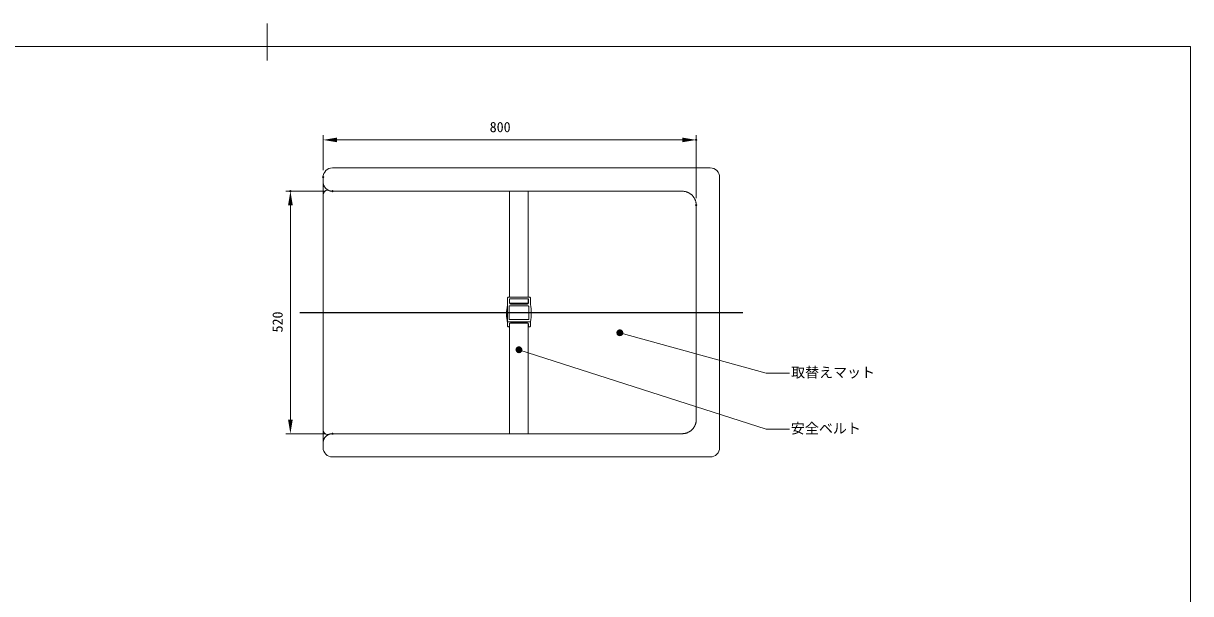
# Model space of a CAD drawing. Units: millimetres, scale not verified. Extents: x -203 to 203, y -143 to 143.
# Drawn here: x -52.3 to 198, y 20.7 to 143 of the extents above; entities that cross this region are included whole.
import ezdxf
from ezdxf.enums import TextEntityAlignment as Align

# ---------------------------------------------------------------- set-up
doc = ezdxf.new("R2010")
doc.units = ezdxf.units.MM
doc.header["$LTSCALE"] = 0.5
doc.header["$PDMODE"] = 32
doc.header["$PDSIZE"] = 0.25
for name, color, linetype, lineweight in [('0-2_図面_FORMAT$01_WAKU$OUT_LINE', 6, 'Continuous', 18), ('0-6_DIMENSION_LINES$02_DIMENSI', 7, 'Continuous', 18), ('0-9_DIMENSION_LINES$03_LINES', 7, 'Continuous', 18)]:
    doc.layers.add(name, color=color, linetype=linetype, lineweight=lineweight)
doc.layers.add('0-7_DEFPOINTS', color=7, linetype='Continuous')
doc.layers.add('0-A_DIMENSION_LINES$01_CENTER_', color=7, linetype='Continuous')
doc.styles.add('ＭＳ ゴシック', font='')
doc.styles.get('ＭＳ ゴシック').set_extended_font_data('MS Gothic')

# ---------------------------------------------------------------- blocks, each defined once
blk = doc.blocks.new('U42')
at = {"layer": '0-6_DIMENSION_LINES$02_DIMENSI', "color": 1}
for points in [[(263.3505, 221.125), (263.25, 221.5), (263.3505, 221.875)], [(263.625, 220.8505), (263.3505, 221.875), (263.625, 222.1495)], [(263.3505, 221.125), (263.3505, 221.875), (263.625, 220.8505)], [(264, 220.75), (263.625, 222.1495), (264, 222.25)], [(263.625, 220.8505), (263.625, 222.1495), (264, 220.75)], [(264, 220.75), (264, 222.25), (264.375, 220.8505)], [(264.375, 220.8505), (264, 222.25), (264.375, 222.1495)], [(264.375, 220.8505), (264.375, 222.1495), (264.6495, 221.125)], [(264.6495, 221.125), (264.375, 222.1495), (264.6495, 221.875)], [(264.6495, 221.125), (264.6495, 221.875), (264.75, 221.5)]]:
    blk.add_solid(points, dxfattribs=at)
blk = doc.blocks.new('U43')
at = {"layer": '0-6_DIMENSION_LINES$02_DIMENSI', "color": 1}
for points in [[(284.9755, 224.7745), (284.875, 225.1495), (284.9755, 225.5245)], [(285.25, 224.5), (284.9755, 225.5245), (285.25, 225.799)], [(284.9755, 224.7745), (284.9755, 225.5245), (285.25, 224.5)], [(285.625, 224.3995), (285.25, 225.799), (285.625, 225.8995)], [(285.25, 224.5), (285.25, 225.799), (285.625, 224.3995)], [(285.625, 224.3995), (285.625, 225.8995), (286, 224.5)], [(286, 224.5), (285.625, 225.8995), (286, 225.799)], [(286, 224.5), (286, 225.799), (286.2745, 224.7745)], [(286.2745, 224.7745), (286, 225.799), (286.2745, 225.5245)], [(286.2745, 224.7745), (286.2745, 225.5245), (286.375, 225.1495)]]:
    blk.add_solid(points, dxfattribs=at)
blk = doc.blocks.new('D10')
at = {"layer": '0-6_DIMENSION_LINES$02_DIMENSI'}
for p, q in [((222.5142, 255.5), (214, 255.5)), ((215, 206.4998), (215, 252.5002)), ((222.5142, 203.5), (214, 203.5))]:
    blk.add_line(p, q, dxfattribs=at)
for points in [[(215.5, 252.5002), (214.5, 252.5002), (215, 255.5)], [(214.5, 206.4998), (215.5, 206.4998), (215, 203.5)]]:
    blk.add_solid(points, dxfattribs=at)
at = {"layer": '0-7_DEFPOINTS'}
for p in [(215, 255.5), (224.0142, 255.5), (224.0142, 203.5)]:
    blk.add_point(p, dxfattribs=at)
at = {"layer": '0-6_DIMENSION_LINES$02_DIMENSI', "style": 'ＭＳ ゴシック'}
blk.add_text('520', height=2.199, rotation=90, dxfattribs=at).set_placement((214, 225.2143), align=Align.BOTTOM_LEFT)
blk = doc.blocks.new('D14')
at = {"layer": '0-6_DIMENSION_LINES$02_DIMENSI'}
for p, q in [((222.0142, 260), (222.0142, 267.5)), ((225.014, 266.5), (299.0002, 266.5)), ((302, 254), (302, 267.5))]:
    blk.add_line(p, q, dxfattribs=at)
for points in [[(225.014, 267), (225.014, 266), (222.0142, 266.5)], [(299.0002, 266), (299.0002, 267), (302, 266.5)]]:
    blk.add_solid(points, dxfattribs=at)
at = {"layer": '0-7_DEFPOINTS'}
for p in [(302, 266.5), (222.0142, 258.5), (302, 252.5)]:
    blk.add_point(p, dxfattribs=at)
at = {"layer": '0-6_DIMENSION_LINES$02_DIMENSI', "style": 'ＭＳ ゴシック'}
blk.add_text('800', height=2.199, dxfattribs=at).set_placement((257.7214, 267.5), align=Align.BOTTOM_LEFT)

msp = doc.modelspace()

# ---------------------------------------------------------------- linework, layer by layer
at = {"layer": '0-2_図面_FORMAT$01_WAKU$OUT_LINE'}
msp.add_line((0, 135), (0, 143), dxfattribs=at)
msp.add_lwpolyline([(-198, -138), (198, -138), (198, 138), (-198, 138)], close=True, dxfattribs=at)
at = {"layer": '0-6_DIMENSION_LINES$02_DIMENSI', "color": 1}
for p, q in [((75.625, 76.6495), (107, 68)), ((54, 73), (107, 56)), ((107, 68), (112, 68)), ((107, 56), (112, 56))]:
    msp.add_line(p, q, dxfattribs=at)
at = {"layer": '0-9_DIMENSION_LINES$03_LINES'}
for p, q in [((95.0142, 112), (14.0142, 112)), ((12.0142, 110), (12.0142, 52)), ((12.0142, 109), (12.0154, 108.9317)), ((12.0154, 108.9317), (12.0189, 108.8635)), ((12.0189, 108.8635), (12.0247, 108.7955)), ((12.0247, 108.7955), (12.0329, 108.7277)), ((12.0329, 108.7277), (12.0433, 108.6602)), ((12.0433, 108.6602), (12.0561, 108.5931)), ((12.0561, 108.5931), (12.0711, 108.5265)), ((12.0711, 108.5265), (12.0884, 108.4604)), ((12.0884, 108.4604), (12.1079, 108.395)), ((12.1079, 108.395), (12.1297, 108.3302)), ((12.1297, 108.3302), (12.1537, 108.2663)), ((12.1537, 108.2663), (12.1798, 108.2032)), ((12.1798, 108.2032), (12.2081, 108.141)), ((12.2081, 108.141), (12.2385, 108.0799)), ((12.2385, 108.0799), (12.2709, 108.0198)), ((12.2709, 108.0198), (12.3054, 107.9608)), ((12.3054, 107.9608), (12.3419, 107.9031)), ((12.3419, 107.9031), (12.3803, 107.8466)), ((12.3803, 107.8466), (12.4206, 107.7915)), ((12.4206, 107.7915), (12.4628, 107.7378)), ((12.4628, 107.7378), (12.5068, 107.6856)), ((12.5068, 107.6856), (12.5526, 107.6349)), ((12.5526, 107.6349), (12.6, 107.5858)), ((97.0142, 55), (97.0142, 110)), ((12.6, 107.5858), (12.6491, 107.5383)), ((12.6491, 107.5383), (12.6998, 107.4926)), ((12.6998, 107.4926), (12.7521, 107.4486)), ((12.7521, 107.4486), (12.8058, 107.4064)), ((12.8058, 107.4064), (12.8609, 107.3661)), ((12.8609, 107.3661), (12.9173, 107.3276)), ((12.9173, 107.3276), (12.9751, 107.2912)), ((12.9751, 107.2912), (13.034, 107.2567)), ((13.034, 107.2567), (13.0941, 107.2242)), ((13.0941, 107.2242), (13.1553, 107.1939)), ((13.1553, 107.1939), (13.2174, 107.1656)), ((13.2174, 107.1656), (13.2805, 107.1394)), ((13.2805, 107.1394), (13.3445, 107.1155)), ((13.3445, 107.1155), (13.4092, 107.0937)), ((13.4092, 107.0937), (13.4746, 107.0742)), ((13.4746, 107.0742), (13.5407, 107.0569)), ((13.5407, 107.0569), (13.6073, 107.0418)), ((13.6073, 107.0418), (13.6744, 107.0291)), ((13.6744, 107.0291), (13.7419, 107.0186)), ((13.7419, 107.0186), (13.8097, 107.0105)), ((13.8097, 107.0105), (13.8777, 107.0047)), ((13.8777, 107.0047), (13.9459, 107.0012)), ((13.9459, 107.0012), (14.0142, 107)), ((14.0142, 107), (89, 107)), ((52, 107), (56, 107)), ((52, 84.2577), (52, 107)), ((56, 107), (56, 84.2577)), ((89, 107), (89.1024, 106.9983)), ((89.1024, 106.9983), (89.2047, 106.993)), ((89.2047, 106.993), (89.3068, 106.9843)), ((89.3068, 106.9843), (89.4085, 106.9721)), ((89.4085, 106.9721), (89.5097, 106.9564)), ((89.5097, 106.9564), (89.6104, 106.9373)), ((89.6104, 106.9373), (89.7103, 106.9147)), ((89.7103, 106.9147), (89.8094, 106.8888)), ((89.8094, 106.8888), (89.9075, 106.8594)), ((89.9075, 106.8594), (90.0046, 106.8268)), ((90.0046, 106.8268), (90.1006, 106.7908)), ((90.1006, 106.7908), (90.1952, 106.7516)), ((90.1952, 106.7516), (90.2885, 106.7092)), ((90.2885, 106.7092), (90.3802, 106.6637)), ((90.3802, 106.6637), (90.4703, 106.615)), ((90.4703, 106.615), (90.5588, 106.5633)), ((90.5588, 106.5633), (90.6454, 106.5085)), ((90.6454, 106.5085), (90.73, 106.4509)), ((90.73, 106.4509), (90.8127, 106.3904)), ((90.8127, 106.3904), (90.8933, 106.3271)), ((90.8933, 106.3271), (90.9716, 106.2611)), ((90.9716, 106.2611), (91.0477, 106.1925)), ((91.0477, 106.1925), (91.1213, 106.1213)), ((91.1213, 106.1213), (91.1925, 106.0477)), ((91.1925, 106.0477), (91.2611, 105.9716)), ((91.2611, 105.9716), (91.3271, 105.8933)), ((91.3271, 105.8933), (91.3904, 105.8127)), ((91.3904, 105.8127), (91.4509, 105.73)), ((91.4509, 105.73), (91.5085, 105.6454)), ((91.5085, 105.6454), (91.5633, 105.5588)), ((91.5633, 105.5588), (91.615, 105.4703)), ((91.615, 105.4703), (91.6637, 105.3802)), ((91.6637, 105.3802), (91.7092, 105.2885)), ((91.7092, 105.2885), (91.7516, 105.1952)), ((91.7516, 105.1952), (91.7908, 105.1006)), ((91.7908, 105.1006), (91.8268, 105.0046)), ((91.8268, 105.0046), (91.8594, 104.9075)), ((91.8594, 104.9075), (91.8888, 104.8094)), ((91.8888, 104.8094), (91.9147, 104.7103)), ((91.9147, 104.7103), (91.9373, 104.6104)), ((91.9373, 104.6104), (91.9564, 104.5097)), ((91.9564, 104.5097), (91.9721, 104.4085)), ((91.9721, 104.4085), (91.9843, 104.3068)), ((91.9843, 104.3068), (91.993, 104.2047)), ((91.993, 104.2047), (91.9983, 104.1024)), ((91.9983, 104.1024), (92, 104)), ((92, 104), (92, 58)), ((51.55, 84.1577), (51.55, 83.9621)), ((51.55, 83.9621), (51.55, 79.0277)), ((56.35, 84.2577), (51.65, 84.2577)), ((51.95, 83.6295), (51.95, 83.7378)), ((51.95, 83.5981), (51.95, 83.6295)), ((51.95, 83.1077), (51.95, 83.5981)), ((51.95, 82.9577), (51.95, 83.099)), ((52, 82.9985), (52, 83.8731)), ((56, 82.9985), (52, 82.9985)), ((52.15, 83.9401), (55.85, 83.9401)), ((55.85, 82.7577), (52.15, 82.7577)), ((56, 83.8722), (56, 82.9985)), ((56.05, 83.7378), (56.05, 83.6295)), ((56.05, 83.6295), (56.05, 83.5981)), ((56.05, 83.5981), (56.05, 83.1077)), ((56.05, 83.099), (56.05, 82.9577)), ((56.45, 83.9621), (56.45, 84.1577)), ((56.45, 82.8098), (56.45, 83.9621)), ((56.4605, 82.708), (56.45, 82.8098)), ((51.9, 79.5577), (51.9, 82.3077)), ((52, 82.4077), (56, 82.4077)), ((56.1, 82.3077), (56.1, 79.5577)), ((51.55, 78.7838), (51.55, 78.1338)), ((51.55, 78.1338), (51.55, 78.0338)), ((51.6, 78.9777), (51.65, 78.9777)), ((51.65, 78.9777), (56.3584, 78.9777)), ((51.65, 77.9338), (51.8586, 77.9338)), ((51.95, 78.1338), (51.95, 78.5838)), ((51.95, 78.0472), (51.95, 78.1338)), ((56, 79.4577), (52, 79.4577)), ((56, 78.6838), (52, 78.6838)), ((52, 78.6838), (52, 55)), ((52.15, 78.7838), (55.85, 78.7838)), ((56, 55), (56, 78.6838)), ((56.05, 78.5838), (56.05, 78.1338)), ((56.05, 78.1338), (56.05, 78.0472)), ((56.1414, 77.9338), (56.35, 77.9338)), ((56.3584, 78.9777), (56.4095, 78.9777)), ((56.45, 78.1338), (56.45, 78.9838)), ((56.45, 78.0338), (56.45, 78.1338)), ((91.9721, 57.5915), (91.9564, 57.4903)), ((91.9843, 57.6932), (91.9721, 57.5915)), ((91.993, 57.7953), (91.9843, 57.6932)), ((91.9983, 57.8976), (91.993, 57.7953)), ((92, 58), (91.9983, 57.8976)), ((89.6104, 55.0627), (89.5097, 55.0436)), ((89.7103, 55.0853), (89.6104, 55.0627)), ((89.8094, 55.1112), (89.7103, 55.0853)), ((89.9075, 55.1406), (89.8094, 55.1112)), ((90.0046, 55.1732), (89.9075, 55.1406)), ((90.1006, 55.2092), (90.0046, 55.1732)), ((90.1952, 55.2484), (90.1006, 55.2092)), ((90.2885, 55.2908), (90.1952, 55.2484)), ((90.3802, 55.3363), (90.2885, 55.2908)), ((90.4703, 55.385), (90.3802, 55.3363)), ((90.5588, 55.4367), (90.4703, 55.385)), ((90.6454, 55.4915), (90.5588, 55.4367)), ((90.73, 55.5491), (90.6454, 55.4915)), ((90.8127, 55.6096), (90.73, 55.5491)), ((90.8933, 55.6729), (90.8127, 55.6096)), ((90.9716, 55.7389), (90.8933, 55.6729)), ((91.0477, 55.8075), (90.9716, 55.7389)), ((91.1213, 55.8787), (91.0477, 55.8075)), ((91.1925, 55.9523), (91.1213, 55.8787)), ((91.2611, 56.0284), (91.1925, 55.9523)), ((91.3271, 56.1067), (91.2611, 56.0284)), ((91.3904, 56.1873), (91.3271, 56.1067)), ((91.4509, 56.27), (91.3904, 56.1873)), ((91.5085, 56.3546), (91.4509, 56.27)), ((91.5633, 56.4412), (91.5085, 56.3546)), ((91.615, 56.5297), (91.5633, 56.4412)), ((91.6637, 56.6198), (91.615, 56.5297)), ((91.7092, 56.7115), (91.6637, 56.6198)), ((91.7516, 56.8048), (91.7092, 56.7115)), ((91.7908, 56.8994), (91.7516, 56.8048)), ((91.8268, 56.9954), (91.7908, 56.8994)), ((91.8594, 57.0925), (91.8268, 56.9954)), ((91.8888, 57.1906), (91.8594, 57.0925)), ((91.9147, 57.2897), (91.8888, 57.1906)), ((91.9373, 57.3896), (91.9147, 57.2897)), ((91.9564, 57.4903), (91.9373, 57.3896)), ((12.0154, 53.0683), (12.0142, 53)), ((12.0189, 53.1365), (12.0154, 53.0683)), ((12.0247, 53.2045), (12.0189, 53.1365)), ((12.0329, 53.2723), (12.0247, 53.2045)), ((12.0433, 53.3398), (12.0329, 53.2723)), ((12.0561, 53.4069), (12.0433, 53.3398)), ((12.0711, 53.4735), (12.0561, 53.4069)), ((12.0884, 53.5396), (12.0711, 53.4735)), ((12.1079, 53.605), (12.0884, 53.5396)), ((12.1297, 53.6698), (12.1079, 53.605)), ((12.1537, 53.7337), (12.1297, 53.6698)), ((12.1798, 53.7968), (12.1537, 53.7337)), ((12.2081, 53.859), (12.1798, 53.7968)), ((12.2385, 53.9201), (12.2081, 53.859)), ((12.2709, 53.9802), (12.2385, 53.9201)), ((12.3054, 54.0392), (12.2709, 53.9802)), ((12.3419, 54.0969), (12.3054, 54.0392)), ((12.3803, 54.1534), (12.3419, 54.0969)), ((12.4206, 54.2085), (12.3803, 54.1534)), ((12.4628, 54.2622), (12.4206, 54.2085)), ((12.5068, 54.3144), (12.4628, 54.2622)), ((12.5526, 54.3651), (12.5068, 54.3144)), ((12.6, 54.4142), (12.5526, 54.3651)), ((12.6491, 54.4617), (12.6, 54.4142)), ((12.6998, 54.5074), (12.6491, 54.4617)), ((12.7521, 54.5514), (12.6998, 54.5074)), ((12.8058, 54.5936), (12.7521, 54.5514)), ((12.8609, 54.6339), (12.8058, 54.5936)), ((12.9173, 54.6724), (12.8609, 54.6339)), ((12.9751, 54.7088), (12.9173, 54.6724)), ((13.034, 54.7433), (12.9751, 54.7088)), ((13.0941, 54.7758), (13.034, 54.7433)), ((13.1553, 54.8061), (13.0941, 54.7758)), ((13.2174, 54.8344), (13.1553, 54.8061)), ((13.2805, 54.8606), (13.2174, 54.8344)), ((13.3445, 54.8845), (13.2805, 54.8606)), ((13.4092, 54.9063), (13.3445, 54.8845)), ((13.4746, 54.9258), (13.4092, 54.9063)), ((13.5407, 54.9431), (13.4746, 54.9258)), ((13.6073, 54.9582), (13.5407, 54.9431)), ((13.6744, 54.9709), (13.6073, 54.9582)), ((13.7419, 54.9814), (13.6744, 54.9709)), ((13.8097, 54.9895), (13.7419, 54.9814)), ((13.8777, 54.9953), (13.8097, 54.9895)), ((13.9459, 54.9988), (13.8777, 54.9953)), ((14.0142, 55), (13.9459, 54.9988)), ((89, 55), (14.0142, 55)), ((52, 55), (56, 55)), ((89.1024, 55.0017), (89, 55)), ((89.2047, 55.007), (89.1024, 55.0017)), ((89.3068, 55.0157), (89.2047, 55.007)), ((89.4085, 55.0279), (89.3068, 55.0157)), ((89.5097, 55.0436), (89.4085, 55.0279)), ((97.0142, 52), (97.0142, 55)), ((14.0142, 50), (92.0142, 50)), ((92.0142, 50), (95.0142, 50))]:
    msp.add_line(p, q, dxfattribs=at)
for centre, radius, start, end in [((14.0142, 110), 2, 90, 180), ((95.0142, 110), 2, 360, 90), ((13, 106.2), 1, 90, 180), ((51.65, 84.1577), 0.1, 90, 180), ((52.154, 83.7397), 0.2041, 132.82722, 180.52739), ((52.1502, 82.9579), 0.2002, 180.06288, 269.93754), ((52.1471, 83.7435), 0.1965, 89.16669, 132.11678), ((55.8535, 83.7453), 0.1948, 47.68502, 91.03234), ((55.8498, 82.9579), 0.2002, 270.06158, 359.93799), ((55.8472, 83.7402), 0.2028, 359.31347, 47.33002), ((56.35, 84.1577), 0.1, 0, 90), ((47.6013, 80.8677), 9.0483, 348.20052, 11.73495), ((60.2391, 80.6588), 8.8891, 167.82294, 192.17708), ((52, 82.3077), 0.1, 90, 180), ((56, 82.3077), 0.1, 0, 90), ((51.6, 79.0277), 0.05, 180, 270), ((51.65, 78.0338), 0.1, 180, 270), ((51.8556, 78.031), 0.0973, 271.73621, 1.63695), ((52, 79.5577), 0.1, 180, 270), ((52.15, 78.5838), 0.2, 90, 180), ((55.85, 78.5838), 0.2, 0, 90), ((56, 79.5577), 0.1, 270, 0), ((56.1444, 78.031), 0.0973, 178.36203, 268.2648), ((56.35, 78.0338), 0.1, 270, 0), ((56.4095, 79.0277), 0.05, 270, 348.1767), ((13, 55.8), 1, 180, 270), ((14.0142, 52), 2, 180, 270), ((95.0142, 52), 2, 270, 360)]:
    msp.add_arc(centre, radius, start, end, dxfattribs=at)
at = {"layer": '0-A_DIMENSION_LINES$01_CENTER_'}
msp.add_line((7, 81), (102, 81), dxfattribs=at)

# ---------------------------------------------------------------- block references
at = {"layer": '0-6_DIMENSION_LINES$02_DIMENSI'}
for name in ['D14', 'D10', 'U43', 'U42']:
    msp.add_blockref(name, (-210, -148.5), dxfattribs=at)

# ---------------------------------------------------------------- texts
at = {"layer": '0-6_DIMENSION_LINES$02_DIMENSI', "style": 'ＭＳ ゴシック'}
for s, p in [('取替えマット', (112.3434, 66.3866)), ('安全ベルト', (112.2984, 54.3866))]:
    msp.add_text(s, height=2.199, dxfattribs=at).set_placement(p, align=Align.BOTTOM_LEFT)

doc.saveas('drawing.dxf')
